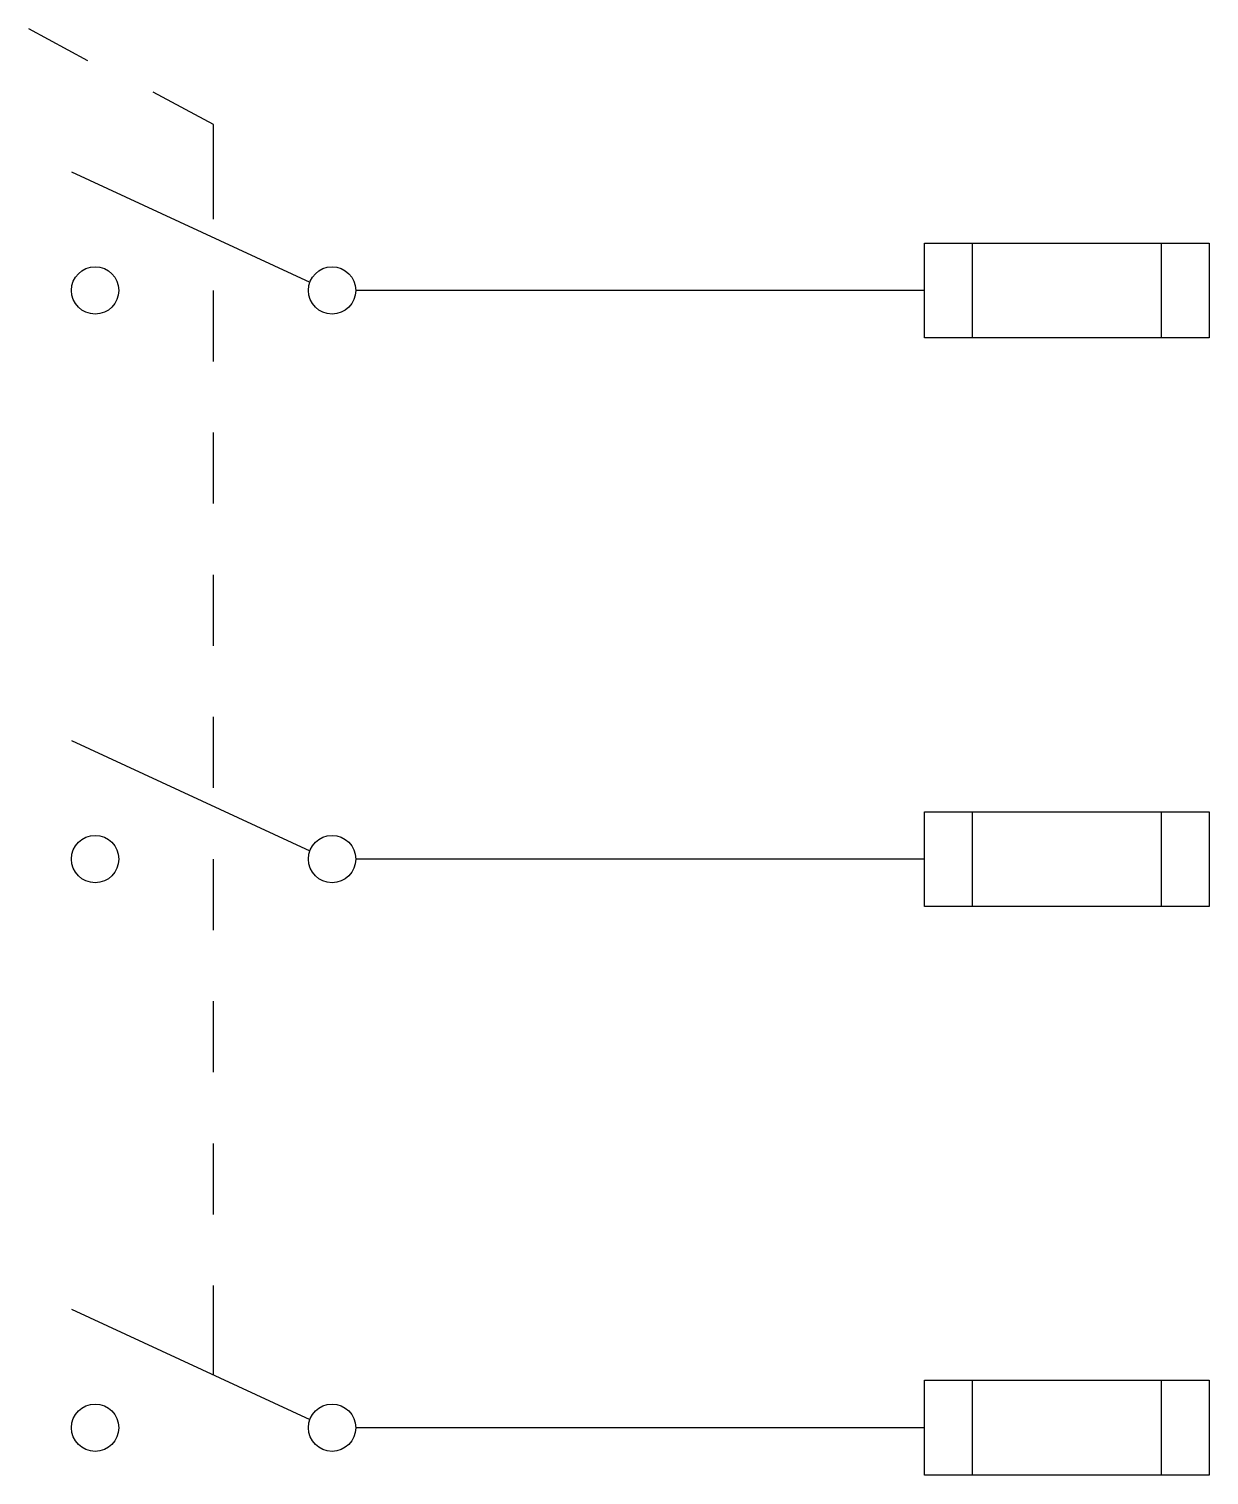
# Model space of a CAD drawing. Extents: x -0.24 to 1.31, y -1.56 to 0.34.
import ezdxf

# ---------------------------------------------------------------- set-up
doc = ezdxf.new("R2010")
doc.units = 0
doc.header["$LTSCALE"] = 1.5
doc.header["$MEASUREMENT"] = 0
doc.layers.get('0').update_dxf_attribs({"linetype": 'CONTINUOUS'})

msp = doc.modelspace()

# ---------------------------------------------------------------- linework, layer by layer
for p, q in [((-0.1657, 0.3027), (-0.2435, 0.3449)), ((0, 0.2188), (-0.0797, 0.2613)), ((0, 0.0938), (0, 0.2188)), ((-0.1875, 0.1562), (0.1269, 0.0107)), ((0.9375, 0.0625), (1.3125, 0.0625)), ((0.9375, -0.0625), (0.9375, 0.0625)), ((1, 0.0625), (1, -0.0625)), ((1.25, -0.0625), (1.25, 0.0625)), ((1.3125, 0.0625), (1.3125, -0.0625)), ((0, -0.0938), (0, 0)), ((0.9375, 0), (0.1875, 0)), ((1.3125, -0.0625), (0.9375, -0.0625)), ((0, -0.2812), (0, -0.1875)), ((0, -0.4688), (0, -0.375)), ((0, -0.6562), (0, -0.5625)), ((-0.1875, -0.5938), (0.1269, -0.7393)), ((0.9375, -0.6875), (1.3125, -0.6875)), ((0.9375, -0.8125), (0.9375, -0.6875)), ((1, -0.6875), (1, -0.8125)), ((1.25, -0.8125), (1.25, -0.6875)), ((1.3125, -0.6875), (1.3125, -0.8125)), ((0, -0.8438), (0, -0.75)), ((0.9375, -0.75), (0.1875, -0.75)), ((1.3125, -0.8125), (0.9375, -0.8125)), ((0, -1.0312), (0, -0.9375)), ((0, -1.2188), (0, -1.125)), ((0, -1.4306), (0, -1.3125)), ((-0.1875, -1.3438), (0.1269, -1.4893)), ((0.9375, -1.4375), (1.3125, -1.4375)), ((0.9375, -1.5625), (0.9375, -1.4375)), ((1, -1.4375), (1, -1.5625)), ((1.25, -1.5625), (1.25, -1.4375)), ((1.3125, -1.4375), (1.3125, -1.5625)), ((0.9375, -1.5), (0.1875, -1.5)), ((1.3125, -1.5625), (0.9375, -1.5625))]:
    msp.add_line(p, q)
for centre in [(-0.1562, 0), (0.1562, 0), (-0.1562, -0.75), (0.1562, -0.75), (-0.1562, -1.5), (0.1562, -1.5)]:
    msp.add_circle(centre, 0.0312)

doc.saveas('drawing.dxf')
